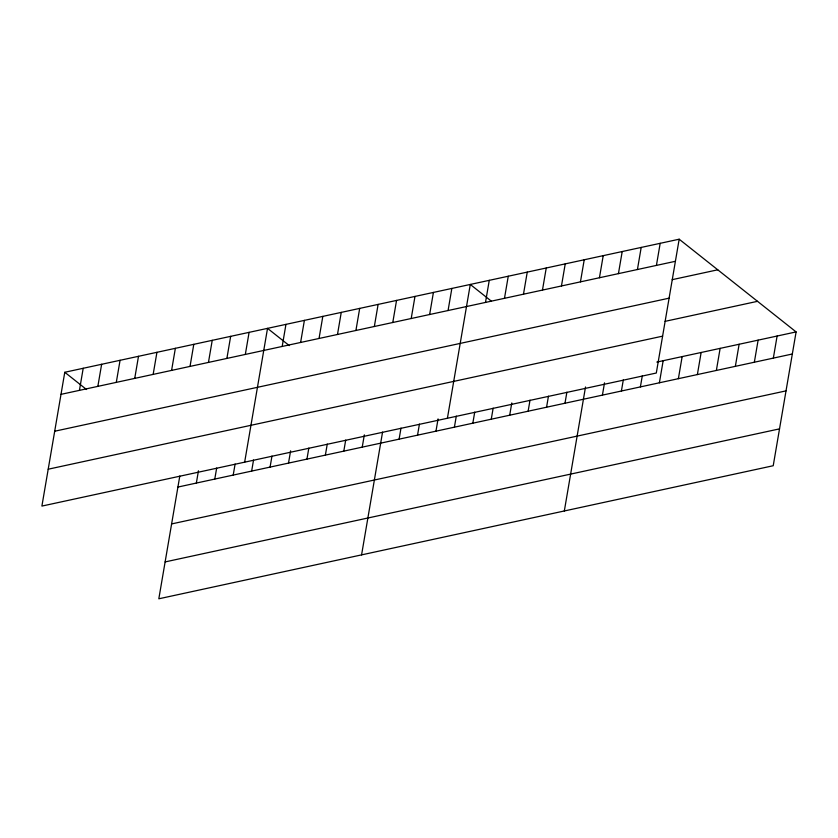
<?xml version="1.0" encoding="UTF-8"?>
<svg xmlns="http://www.w3.org/2000/svg" width="838" height="838" viewBox="0 0 838 838"><rect width="100%" height="100%" fill="white"/><g stroke="black" fill="none" stroke-linecap="round" stroke-linejoin="round"><path stroke-width="1.26" d="M64.777 372.271L41.9 506.079L656.301 373.025L679.178 239.207L64.777 372.271L86.534 389.523M79.432 390.361L83.203 368.27M97.857 386.37L101.639 364.279M116.293 382.379L120.075 360.288M134.729 378.388L138.5 356.297M153.155 374.397L156.936 352.306M171.591 370.406L175.362 348.315M190.027 366.416L193.798 344.324M179.803 476.015L158.822 598.793L773.223 465.729L796.1 331.921L679.178 239.207M208.453 362.425L212.234 340.333M196.354 483.065L198.449 470.799M226.889 358.423L230.66 336.342M214.779 479.074L216.675 468.033M245.325 354.432L249.096 332.351M233.215 475.083L235.101 464.043M244.654 462.167L267.532 328.36L289.288 345.612M251.651 471.092L253.537 460.052M282.186 346.45L285.957 324.369M270.077 467.101L271.973 456.061M300.612 342.459L304.393 320.378M288.513 463.11L290.608 450.844M319.048 338.468L322.819 316.387M306.949 459.119L308.834 448.079M337.484 334.477L341.255 312.396M325.374 455.128L327.26 444.088M355.909 330.486L359.691 308.405M343.81 451.137L345.696 440.097M374.345 326.495L378.116 304.404M362.236 447.146L364.341 434.87M392.781 322.504L396.552 300.413M361.576 554.882L382.557 432.115M411.207 318.513L414.988 296.422M399.108 439.164L400.993 428.113M429.643 314.522L433.414 292.431M417.534 435.173L419.429 424.122M448.068 310.531L451.85 288.44M435.97 431.182L438.065 418.906M447.408 418.267L470.286 284.449L491.058 300.926M454.406 427.191L456.291 416.14M485.495 302.424L489.266 280.342M472.831 423.19L474.717 412.149M504.486 298.307L508.257 276.226M491.267 419.199L493.153 408.158M523.478 294.201L527.249 272.109M509.703 415.208L511.798 402.942M542.469 290.084L546.24 268.003M528.129 411.217L530.014 400.176M561.46 285.978L565.231 263.886M546.565 407.226L548.45 396.185M580.451 281.861L584.222 259.77M564.99 403.235L566.886 392.194M599.442 277.745L603.213 255.663M564.33 510.971L585.521 386.978M618.434 273.638L622.205 251.547M602.417 395.127L604.512 382.861M637.425 269.522L641.196 247.44M621.408 391.021L623.294 379.981M656.416 265.416L660.187 243.324M640.4 386.905L642.285 375.864M659.391 382.798L663.162 360.707M678.382 378.682L682.153 356.6M697.373 374.565L701.144 352.484M716.364 370.459L720.135 348.367M735.355 366.342L739.126 344.261M754.347 362.236L758.118 340.144M773.338 358.119L777.109 336.038M60.996 394.352L675.407 261.299M672.181 279.672L717.757 269.805M54.7 431.224L669.101 298.171M665.1 321.342L757.521 301.324M48.206 469.207L662.607 336.153M656.835 362.079L796.1 331.921M177.918 487.056L792.329 354.003M171.612 523.928L786.023 390.875M165.128 561.921L779.529 428.867"/></g></svg>
